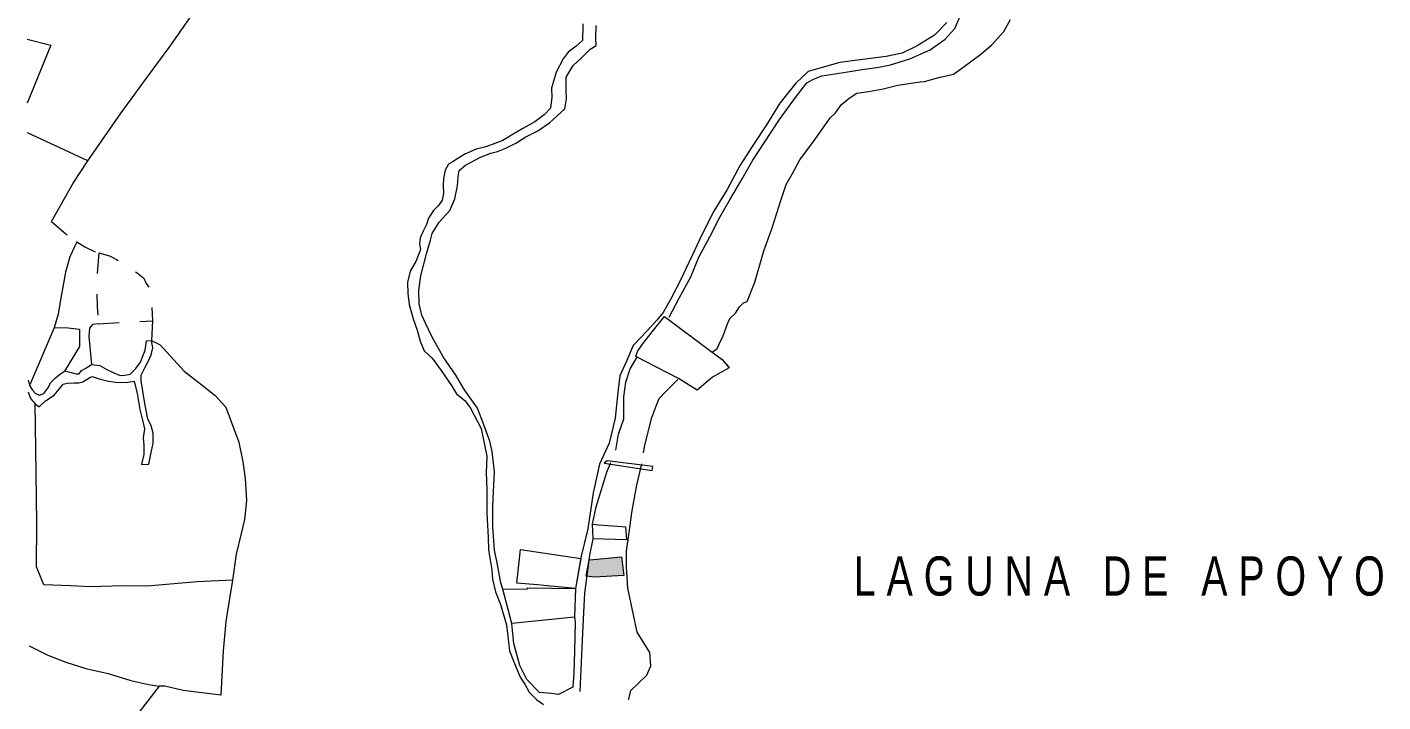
# Model space of a CAD drawing. Header units: millimetres. Extents: x 1186 to 5770, y 1756 to 4686.
# Drawn here: x 1189 to 3057, y 2736 to 3666 of the extents above; entities that cross this region are included whole.
import ezdxf

# ---------------------------------------------------------------- set-up
doc = ezdxf.new("R2010")
doc.units = ezdxf.units.MM
doc.linetypes.add('DGN2', pattern=[57.340888, 28.670444, -28.670444])
doc.layers.add('CVL_CUADCON_TX', color=2, linetype='Continuous')
for name, color, linetype, lineweight in [('FUERA DE MAPA', 7, 'Continuous', 0), ('Level 1', 7, 'Continuous', 0), ('Level 20', 7, 'Continuous', 0), ('Level 4', 7, 'Continuous', 0), ('PARCELAS', 7, 'Continuous', 0)]:
    doc.layers.add(name, color=color, linetype=linetype, lineweight=lineweight)
doc.styles.add('Styledgn003', font='dgn003.shx')

msp = doc.modelspace()

# ---------------------------------------------------------------- hatches: boundary and pattern name
h = msp.add_hatch()
h.set_pattern_fill('ANGLE', scale=0.1)
h.set_pattern_definition([(0, (0, 0), (0, 0.6985), [0.508, -0.1905]), (90, (0, 0), (-0.6985, 4e-17), [0.508, -0.1905])])
h.paths.add_polyline_path([(1963.5, 2931.9), (1968.7, 2932.3), (2008.1, 2935.6), (2011.1, 2910.3), (1970.2, 2907.7), (1959.1, 2909.4)])

# ---------------------------------------------------------------- linework, layer by layer
at = {"layer": 'CVL_CUADCON_TX', "lineweight": 0, "flags": 128}
msp.add_lwpolyline([(1944.7, 2892.3), (1901.1, 2896.3), (1892, 2897.2), (1863.7, 2899.5), (1868.8, 2945.9), (1951.9, 2933.7), (1944.7, 2892.3)], dxfattribs=at)
msp.add_lwpolyline([(1963.5, 2931.9), (1968.7, 2932.3), (2008.1, 2935.6), (2011.1, 2910.3), (1970.2, 2907.7), (1959.1, 2909.4)], close=True, dxfattribs=at)
at = {"layer": 'Level 1', "color": 4, "linetype": 'Continuous', "lineweight": 0, "flags": 128}
msp.add_lwpolyline([(1988.1, 3068), (1984.1, 3065), (2050.1, 3055), (2051, 3060.4), (1988.1, 3068)], dxfattribs=at)
at = {"layer": 'Level 20', "color": 2, "linetype": 'Continuous', "lineweight": 0, "flags": 128}
msp.add_lwpolyline([(2027.5, 3212), (2030.1, 3218.9), (2037, 3229), (2050.3, 3245.9), (2067, 3267), (2131, 3219.1), (2146.4, 3207.6), (2152.8, 3200.9), (2156, 3196.2), (2152.8, 3200.9), (2146.4, 3207.6), (2156, 3196.2), (2133.4, 3183.3), (2111.9, 3165.7), (2086.6, 3181.7), (2027.5, 3212)], dxfattribs=at)
msp.add_lwpolyline([(2027.5, 3212), (2030.1, 3218.9), (2037, 3229), (2050.3, 3245.9), (2067, 3267), (2131, 3219.1), (2146.4, 3207.6), (2152.8, 3200.9), (2156, 3196.2), (2152.8, 3200.9), (2146.4, 3207.6), (2156, 3196.2), (2133.4, 3183.3), (2111.9, 3165.7), (2086.6, 3181.7), (2027.5, 3212)], dxfattribs=at)
at = {"layer": 'Level 4', "color": 6, "linetype": 'Continuous', "lineweight": 0, "flags": 128}
msp.add_lwpolyline([(1968.1, 2980.8), (1976.1, 2980.1), (1988.9, 2979), (2008.3, 2977.5), (2013.4, 2977), (2014.9, 2959.2), (1968.9, 2960.4), (1968.1, 2980.8)], dxfattribs=at)
at = {"layer": 'Level 4', "color": 6, "lineweight": 0, "flags": 128}
msp.add_lwpolyline([(1844.4, 2891.1), (1878.4, 2891.6), (1878.3, 2893), (1944.7, 2892.3), (1943.2, 2852.8), (1856.9, 2844.1), (1844.4, 2891.1)], dxfattribs=at)
at = {"layer": 'PARCELAS', "color": 1, "linetype": 'Continuous', "lineweight": 0}
for p, q in [((1272.8, 3481.6), (1189.7, 3520.1)), ((1226.5, 3251.4), (1192.7, 3172)), ((1362, 3260.9), (1360.5, 3233.9)), ((1353.7, 3233.7), (1360.5, 3233.9)), ((1190.8, 3179.1), (1192.7, 3172)), ((1346.8, 3063), (1356.7, 3063.6))]:
    msp.add_line(p, q, dxfattribs=at)
at = {"layer": 'PARCELAS', "color": 1, "linetype": 'DGN2', "lineweight": 0}
msp.add_line((1287.2, 3257.1), (1362, 3260.9), dxfattribs=at)
at = {"layer": 'PARCELAS', "color": 1, "linetype": 'Continuous', "lineweight": 0, "flags": 128}
for points in [[(1272.8, 3481.6), (1318.9, 3547.6), (1353.5, 3595.5), (1384.9, 3637.6), (1416.3, 3682.4)], [(2073.6, 3265.9), (2087.1, 3292.3), (2103.3, 3321.6), (2114.2, 3348.6), (2129.6, 3376.9), (2143.5, 3403.9), (2156.9, 3427.8), (2167.5, 3445.6), (2174.3, 3456.8), (2188.7, 3482.3), (2204.6, 3506.5), (2225.6, 3538.6), (2247.6, 3568.9), (2263.3, 3588.8), (2271.5, 3593.4), (2283.9, 3598.8), (2313.6, 3603.2), (2339.3, 3607.3), (2362.1, 3610.7), (2378.4, 3613.8), (2405, 3622.2), (2433.2, 3634.3), (2453.5, 3649.3), (2466.9, 3663.8), (2478.3, 3690.6)], [(1954.8, 3670.1), (1954.6, 3661.7), (1954.4, 3653.6), (1954.1, 3647.5), (1945.3, 3639.6), (1934.6, 3631.1), (1927.5, 3622), (1917.7, 3603.6), (1911.4, 3581.7), (1911.9, 3568.8), (1910.9, 3561.7), (1910.2, 3554.3), (1901.3, 3544.9), (1888.4, 3535.4), (1871.9, 3526.2), (1856.4, 3517), (1844.5, 3509.4), (1833.6, 3505.5), (1820.9, 3500.9), (1807.7, 3497.8), (1792.2, 3490.7), (1782.3, 3484.8), (1774.7, 3479.7), (1769.7, 3476.9), (1765.1, 3468.5), (1762.9, 3457.3), (1762.1, 3447.9), (1762.7, 3436.7), (1760.7, 3427.3), (1755.9, 3420.1), (1748.8, 3413.2), (1742.2, 3402.5), (1739.2, 3393.9), (1734.9, 3384.7), (1730.8, 3375.6), (1729.6, 3366.7), (1730.9, 3359.3), (1724.6, 3342.7), (1717, 3329.7), (1713.2, 3314), (1713.8, 3298.5), (1715.6, 3283.7), (1720.8, 3263.6), (1726.4, 3248.2), (1730.8, 3233.2), (1736.2, 3219.7), (1747.1, 3209.8), (1759.6, 3192.8), (1773.9, 3172), (1780.8, 3160.3), (1792.8, 3150.9), (1799.7, 3140.8), (1814.8, 3112.6), (1819.6, 3087.9), (1822.5, 3074.7), (1822, 3062.3), (1821.6, 3052.3), (1822.5, 3028.3), (1822.5, 2996), (1824.1, 2962.9), (1824.9, 2945.5), (1829.1, 2918.1), (1830.4, 2905.2), (1834.5, 2887.5), (1841.1, 2870.1), (1849.5, 2842.2), (1853.8, 2806.3), (1859.5, 2791.1), (1868.4, 2770), (1874.6, 2760.3), (1880.5, 2749.4), (1891.2, 2738.8), (1900.6, 2732.4)], [(1844.4, 2891.1), (1841.9, 2899.9), (1836.5, 2927.7), (1833.2, 2945), (1832, 2957.9), (1830.7, 2977.3), (1830.9, 3003.7), (1831.2, 3016.3), (1832, 3034.9), (1833.2, 3053.1), (1829.9, 3080.9), (1826.6, 3095), (1818.3, 3117.8), (1809.6, 3140.9), (1791.8, 3165.8), (1779.7, 3186.3), (1762.4, 3211.6), (1746.5, 3239.3), (1737.8, 3257.6), (1732.7, 3268.8), (1729.3, 3284.5), (1728.8, 3303.3), (1731.5, 3323.2), (1739.3, 3353.5), (1744.6, 3372.3), (1747.1, 3381.4), (1756.9, 3397.2), (1771.4, 3413), (1778.2, 3429.1), (1782, 3446.9), (1782.9, 3459.9), (1784.2, 3468.3), (1793, 3475.4), (1813.8, 3486.6), (1828.1, 3492), (1836.9, 3494.6), (1848.6, 3498.9), (1862.3, 3505.8), (1876, 3514.5), (1892.5, 3523), (1908.7, 3533.9), (1929.8, 3553.1), (1932, 3567.1), (1931.5, 3579.8), (1931.7, 3596.8), (1941.5, 3613.1), (1952.2, 3622.8), (1964.8, 3635.5), (1973, 3640.4), (1972.4, 3652.1), (1972.9, 3667.9)], [(2456.2, 3672.2), (2439.2, 3654.6), (2414.9, 3639.8), (2394.6, 3629.8), (2372.5, 3625.4), (2336.4, 3620.5), (2308.7, 3617.1), (2281.1, 3609.2), (2265.1, 3604.6), (2247.8, 3588.5), (2225.8, 3561), (2207.4, 3531.2), (2187.9, 3501.1), (2171.4, 3475.6), (2153.5, 3442), (2135, 3412.2), (2117.9, 3378.6), (2105.5, 3351.9), (2096.2, 3332), (2089.1, 3317.3), (2076, 3291.3), (2065.3, 3272.5), (2056.5, 3262), (2043.3, 3247.2), (2024.1, 3227.1), (2015, 3205.6), (2005.5, 3185.3), (2003.4, 3166.6), (2001.4, 3149.2), (1999.3, 3126.9), (1991, 3092.5), (1977.8, 3063.5), (1968.8, 3023.9), (1961.7, 2974.5), (1951.7, 2935), (1944.7, 2892.3)], [(2133, 3217.7), (2139.5, 3223.1), (2142.5, 3228.7), (2148, 3240.4), (2153.8, 3256.7), (2157.3, 3264.4), (2164.9, 3271.5), (2170.4, 3280.4), (2176, 3285.8), (2181.1, 3287.6), (2191.6, 3314.4), (2203.8, 3357.6), (2214.8, 3388), (2228, 3428.2), (2234.8, 3448.8), (2243.6, 3464.1), (2253.4, 3483), (2272.5, 3508.2), (2284.9, 3525.8), (2295.5, 3540.9), (2302.8, 3547.8), (2310.9, 3559.3), (2321.5, 3568), (2331.9, 3574.6), (2347.9, 3577), (2368.2, 3580.9), (2388.7, 3585.9), (2407, 3588.5), (2419.4, 3590.6), (2425.3, 3590.9), (2444.8, 3596.3), (2465.1, 3601), (2478, 3610), (2502.8, 3628.6), (2517.3, 3640.9), (2534.4, 3659.6), (2543.7, 3676.4)], [(1189.2, 3649.2), (1222, 3640.7), (1189.5, 3561)], [(1222.8, 3398.1), (1252.6, 3450.6), (1272.8, 3481.6)], [(1257.9, 3369.7), (1248.1, 3349.1), (1242.3, 3328), (1238.8, 3310.2), (1235.5, 3292.9), (1231.8, 3270.2), (1226.5, 3251.4)], [(1226.5, 3251.4), (1241.8, 3251.9), (1261.6, 3249.7)], [(1261.6, 3249.7), (1261.4, 3225.8), (1240.7, 3191.9)], [(1287.2, 3257.1), (1279.4, 3256.1), (1275.1, 3250.8), (1274.3, 3239.6), (1278, 3200.7)], [(1278, 3200.7), (1289.5, 3199.7), (1299.1, 3194.1), (1308.6, 3189.3), (1317.5, 3185.8), (1323.8, 3186), (1331.4, 3187.6), (1338.8, 3195.2), (1345.4, 3203.9), (1351.9, 3220.7), (1353.7, 3233.7)], [(1356.7, 3063.6), (1360.2, 3079.6), (1363, 3092.6), (1362.9, 3106.3), (1359.9, 3116.2), (1355.3, 3125.9), (1351.4, 3147), (1348.8, 3164.2), (1346.2, 3178.5), (1346.2, 3186.1), (1351.7, 3197.3), (1356, 3205.2), (1360.3, 3214.4), (1362.3, 3224), (1360.5, 3233.9)], [(1360.5, 3233.9), (1372.7, 3228.1), (1405.4, 3191.9), (1430.3, 3172.6), (1448.4, 3158.2), (1463, 3141.9), (1470.6, 3121.1), (1480.9, 3093.9), (1486.3, 3066.7), (1489.7, 3043.6), (1491.6, 3013.6), (1488.6, 2987.4), (1484.1, 2967.8), (1477.3, 2939.3), (1472.1, 2903.7)], [(1240.7, 3191.9), (1244.3, 3191.2), (1250.1, 3189.7), (1256.7, 3188.2), (1260.8, 3188.2), (1264.3, 3192.5), (1270.9, 3196.3), (1275.7, 3199.6), (1278, 3200.7)], [(2000, 3082.9), (2003.7, 3104.9), (2011.3, 3126), (2011.3, 3156.3), (2013.8, 3176.6), (2020, 3194.8), (2029.4, 3211)], [(1192.7, 3172), (1196.6, 3165.4), (1200.9, 3160.8), (1206.5, 3158.8), (1212.1, 3160.8), (1217.6, 3168.2), (1221.9, 3175.9), (1228.3, 3182.7), (1235.4, 3188.1), (1240.7, 3191.9)], [(1200.2, 3146.6), (1205.8, 3142.3), (1214.4, 3150.7), (1226.3, 3158.8), (1233.4, 3167), (1238.7, 3173.6), (1244.6, 3175.2), (1254.2, 3175.4), (1260.3, 3175.7), (1265.9, 3177.2), (1275.8, 3183.1), (1278.8, 3184.1), (1288.5, 3180.9), (1301.2, 3178.1), (1314.2, 3175.9), (1327.9, 3176.7), (1336.5, 3177.9), (1340.7, 3160.9), (1344.5, 3138.8), (1348.1, 3124.3), (1350.7, 3112.1), (1349.2, 3099.9), (1349.8, 3089.5), (1350.1, 3077), (1346.8, 3063)], [(2038.3, 3079), (2040.1, 3089.6), (2049.6, 3127.8), (2056.3, 3144.9), (2059.6, 3153.8), (2069.7, 3164.8), (2085.6, 3180.1)], [(1190.9, 3163.1), (1193.8, 3153.9), (1200.2, 3146.6)], [(1472.1, 2903.7), (1423.3, 2901.3), (1354.5, 2895.5), (1321.2, 2895.9), (1276.4, 2894.3), (1249, 2896), (1212.1, 2897.4), (1202.1, 2922), (1202.7, 2982.3), (1201.1, 3084.8), (1200.2, 3146.6)], [(1968.1, 2980.8), (1973.2, 3004.7), (1987.7, 3052.7), (1993.1, 3065.9)], [(2017.6, 2739), (2018.5, 2742.2), (2020.8, 2751.7), (2031.1, 2761.9), (2042.8, 2772.9), (2048.3, 2785.6), (2046.9, 2804.2), (2029.7, 2832), (2024.2, 2855.9), (2016.6, 2892.5), (2014.7, 2921.5), (2014.8, 2943.6), (2018, 2966), (2022.6, 2999.8), (2028.8, 3034.6), (2035.7, 3064.1)], [(2017.6, 2739), (2018.5, 2742.2), (2020.8, 2751.7), (2031.1, 2761.9), (2042.8, 2772.9), (2048.3, 2785.6), (2046.9, 2804.2), (2029.7, 2832), (2024.2, 2855.9), (2016.6, 2892.5), (2014.7, 2921.5), (2014.8, 2943.6), (2018, 2966), (2022.6, 2999.8), (2028.8, 3034.6), (2035.7, 3064.1)], [(2017.6, 2739), (2018.5, 2742.2), (2020.8, 2751.7), (2031.1, 2761.9), (2042.8, 2772.9), (2048.3, 2785.6), (2046.9, 2804.2), (2029.7, 2832), (2024.2, 2855.9), (2016.6, 2892.5), (2014.7, 2921.5), (2014.8, 2943.6), (2018, 2966), (2022.6, 2999.8), (2028.8, 3034.6), (2035.7, 3064.1)], [(1950.8, 2750.3), (1952.5, 2780.6), (1954.2, 2821.2), (1956.2, 2858.9), (1957.5, 2885.8), (1964.5, 2938), (1968.9, 2960.4)], [(1472.1, 2903.7), (1468.1, 2878.5), (1462.9, 2846.5), (1459.2, 2806.5), (1456.1, 2745), (1404, 2751.7), (1379, 2757.5), (1370.9, 2757.7)], [(1940.9, 2756.1), (1921.1, 2746), (1911.7, 2747.5), (1894.9, 2748.7), (1877.5, 2767), (1868, 2786), (1859.7, 2816.2), (1856.9, 2844.1)], [(1943.2, 2852.8), (1944.2, 2846), (1943.2, 2806), (1942.4, 2776), (1940.9, 2756.1)], [(1192.1, 2813.2), (1217.8, 2800.5), (1242.7, 2790.7), (1269.9, 2782.1), (1300.7, 2775.1), (1332.2, 2765.5), (1356.2, 2759.7), (1370.9, 2757.7)], [(1370.9, 2757.7), (1242.8, 2591.6), (1192.7, 2628.6)]]:
    msp.add_lwpolyline(points, dxfattribs=at)
at = {"layer": 'PARCELAS', "color": 1, "linetype": 'DGN2', "lineweight": 0, "flags": 128}
for points in [[(1222.8, 3398.1), (1239.8, 3383.1), (1257.9, 3369.7)], [(1257.9, 3369.7), (1268.6, 3363.1), (1281.9, 3356.6), (1288, 3354.8)], [(1288, 3354.8), (1285.5, 3325.8), (1285.3, 3301.9), (1285.7, 3280.3), (1287.2, 3257.1)], [(1288, 3354.8), (1302.5, 3350.5), (1312.4, 3345.7), (1322.6, 3338.9), (1340.7, 3327.2), (1349.8, 3319.9), (1353.1, 3312.5), (1359.5, 3303.4), (1359.8, 3295.2), (1362, 3260.9)]]:
    msp.add_lwpolyline(points, dxfattribs=at)

# ---------------------------------------------------------------- texts
at = {"layer": 'FUERA DE MAPA', "color": 7, "linetype": 'Continuous', "lineweight": 0, "insert": (2693.5, 2909), "char_height": 54, "attachment_point": 5, "line_spacing_factor": 0.8, "style": 'Styledgn003'}
msp.add_mtext('{\\Fdgn000|c0;\\W0.75;L A G U N A   D E   A P O Y O}', dxfattribs=at)

doc.saveas('drawing.dxf')
